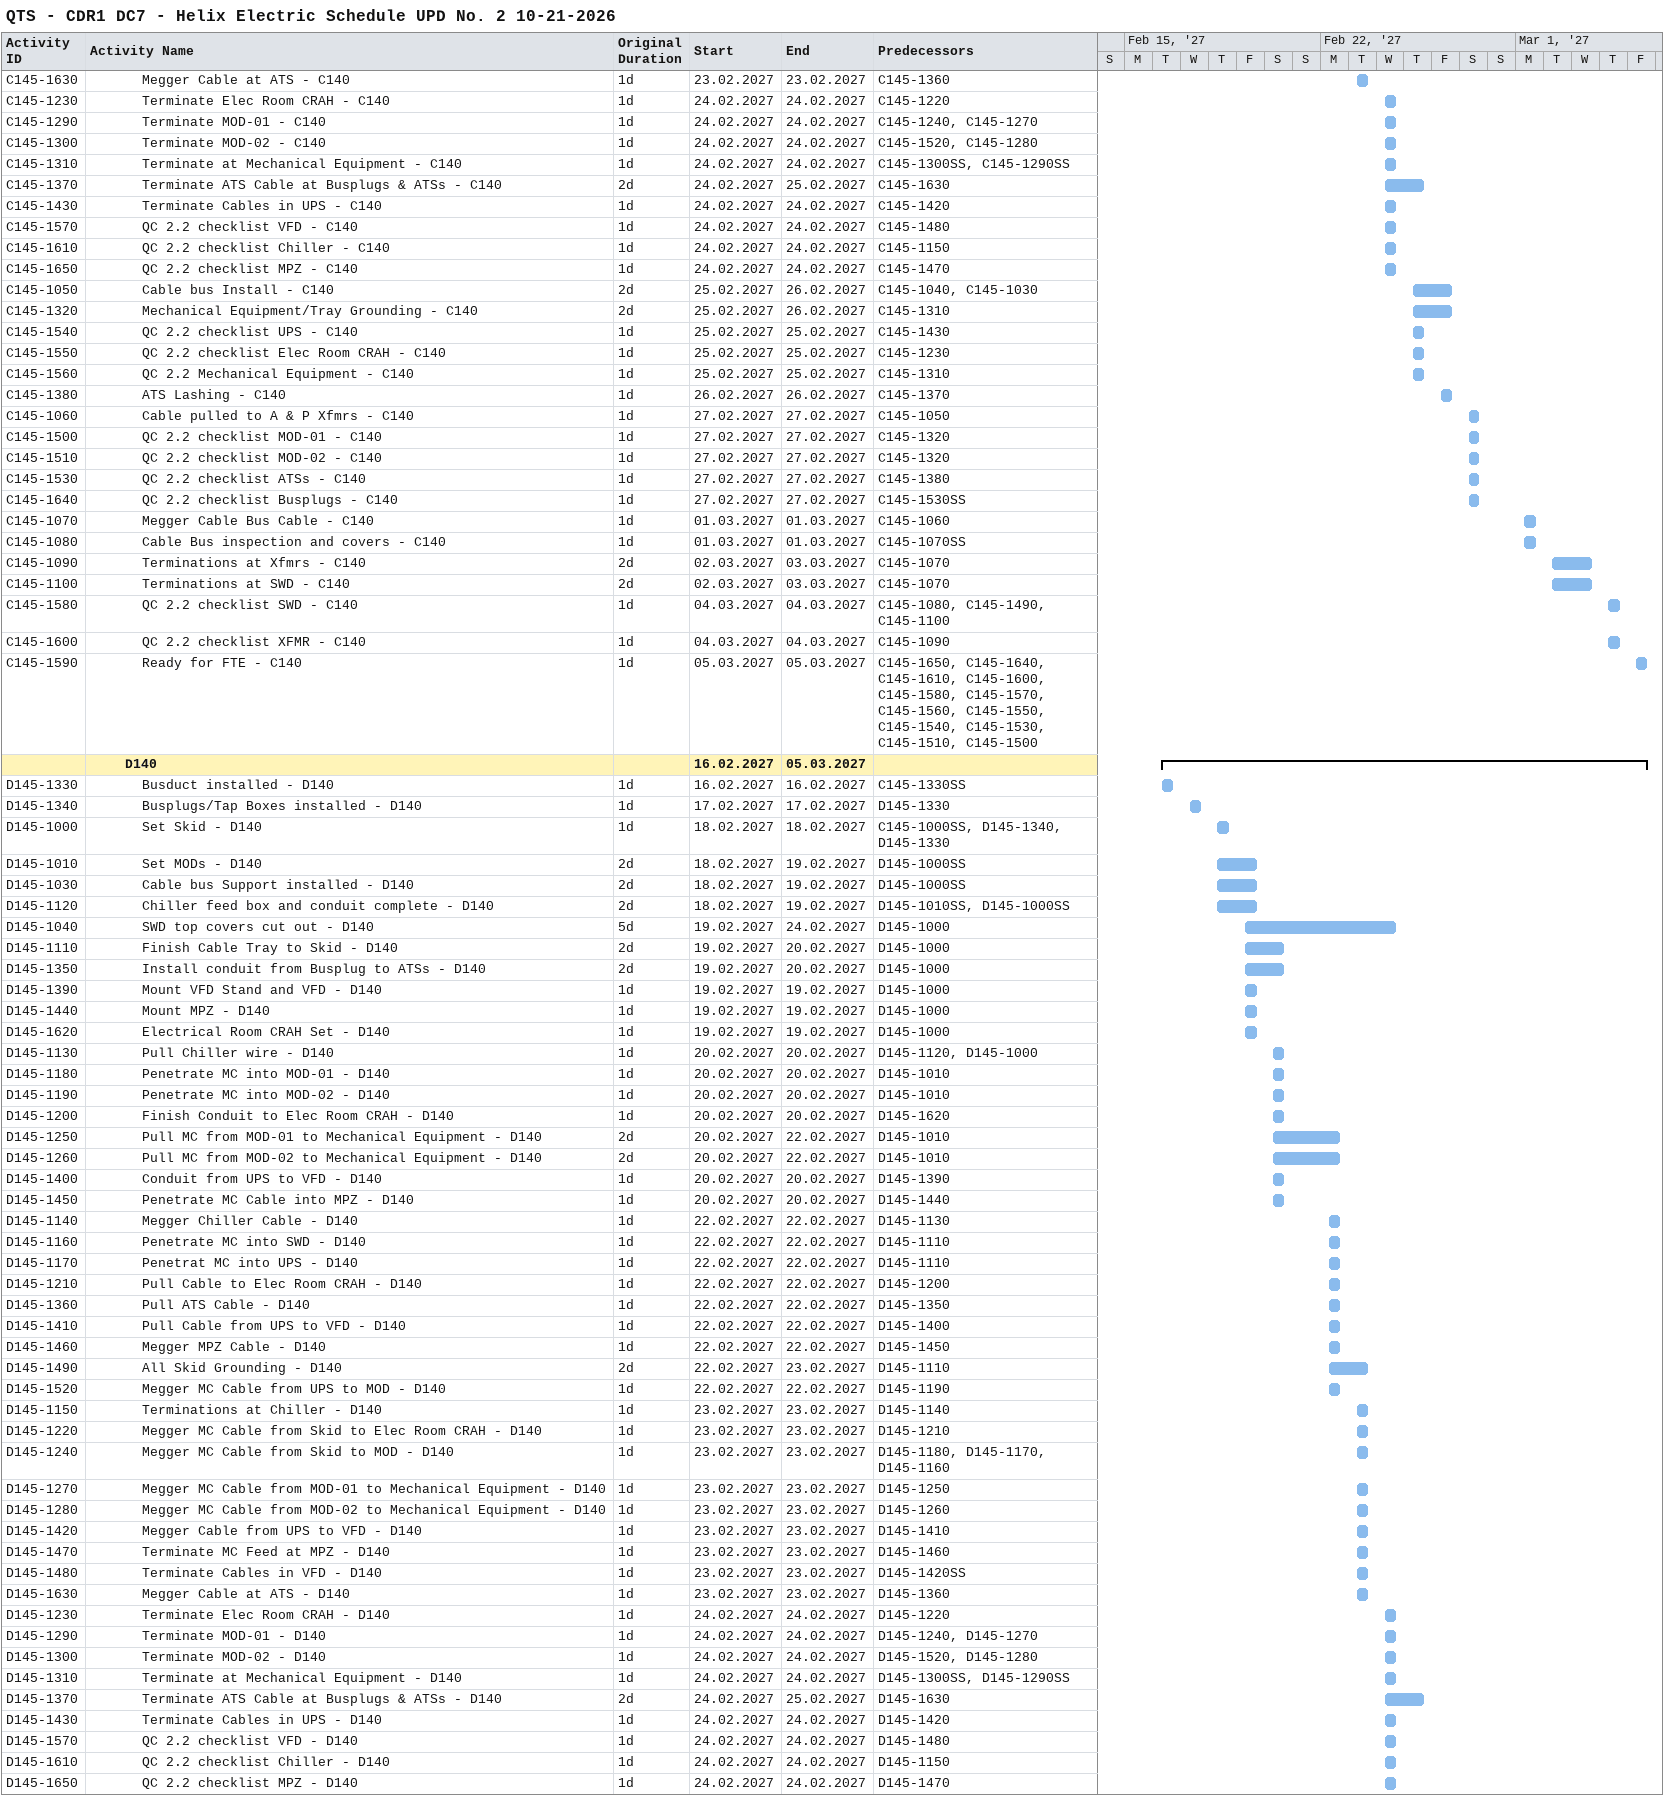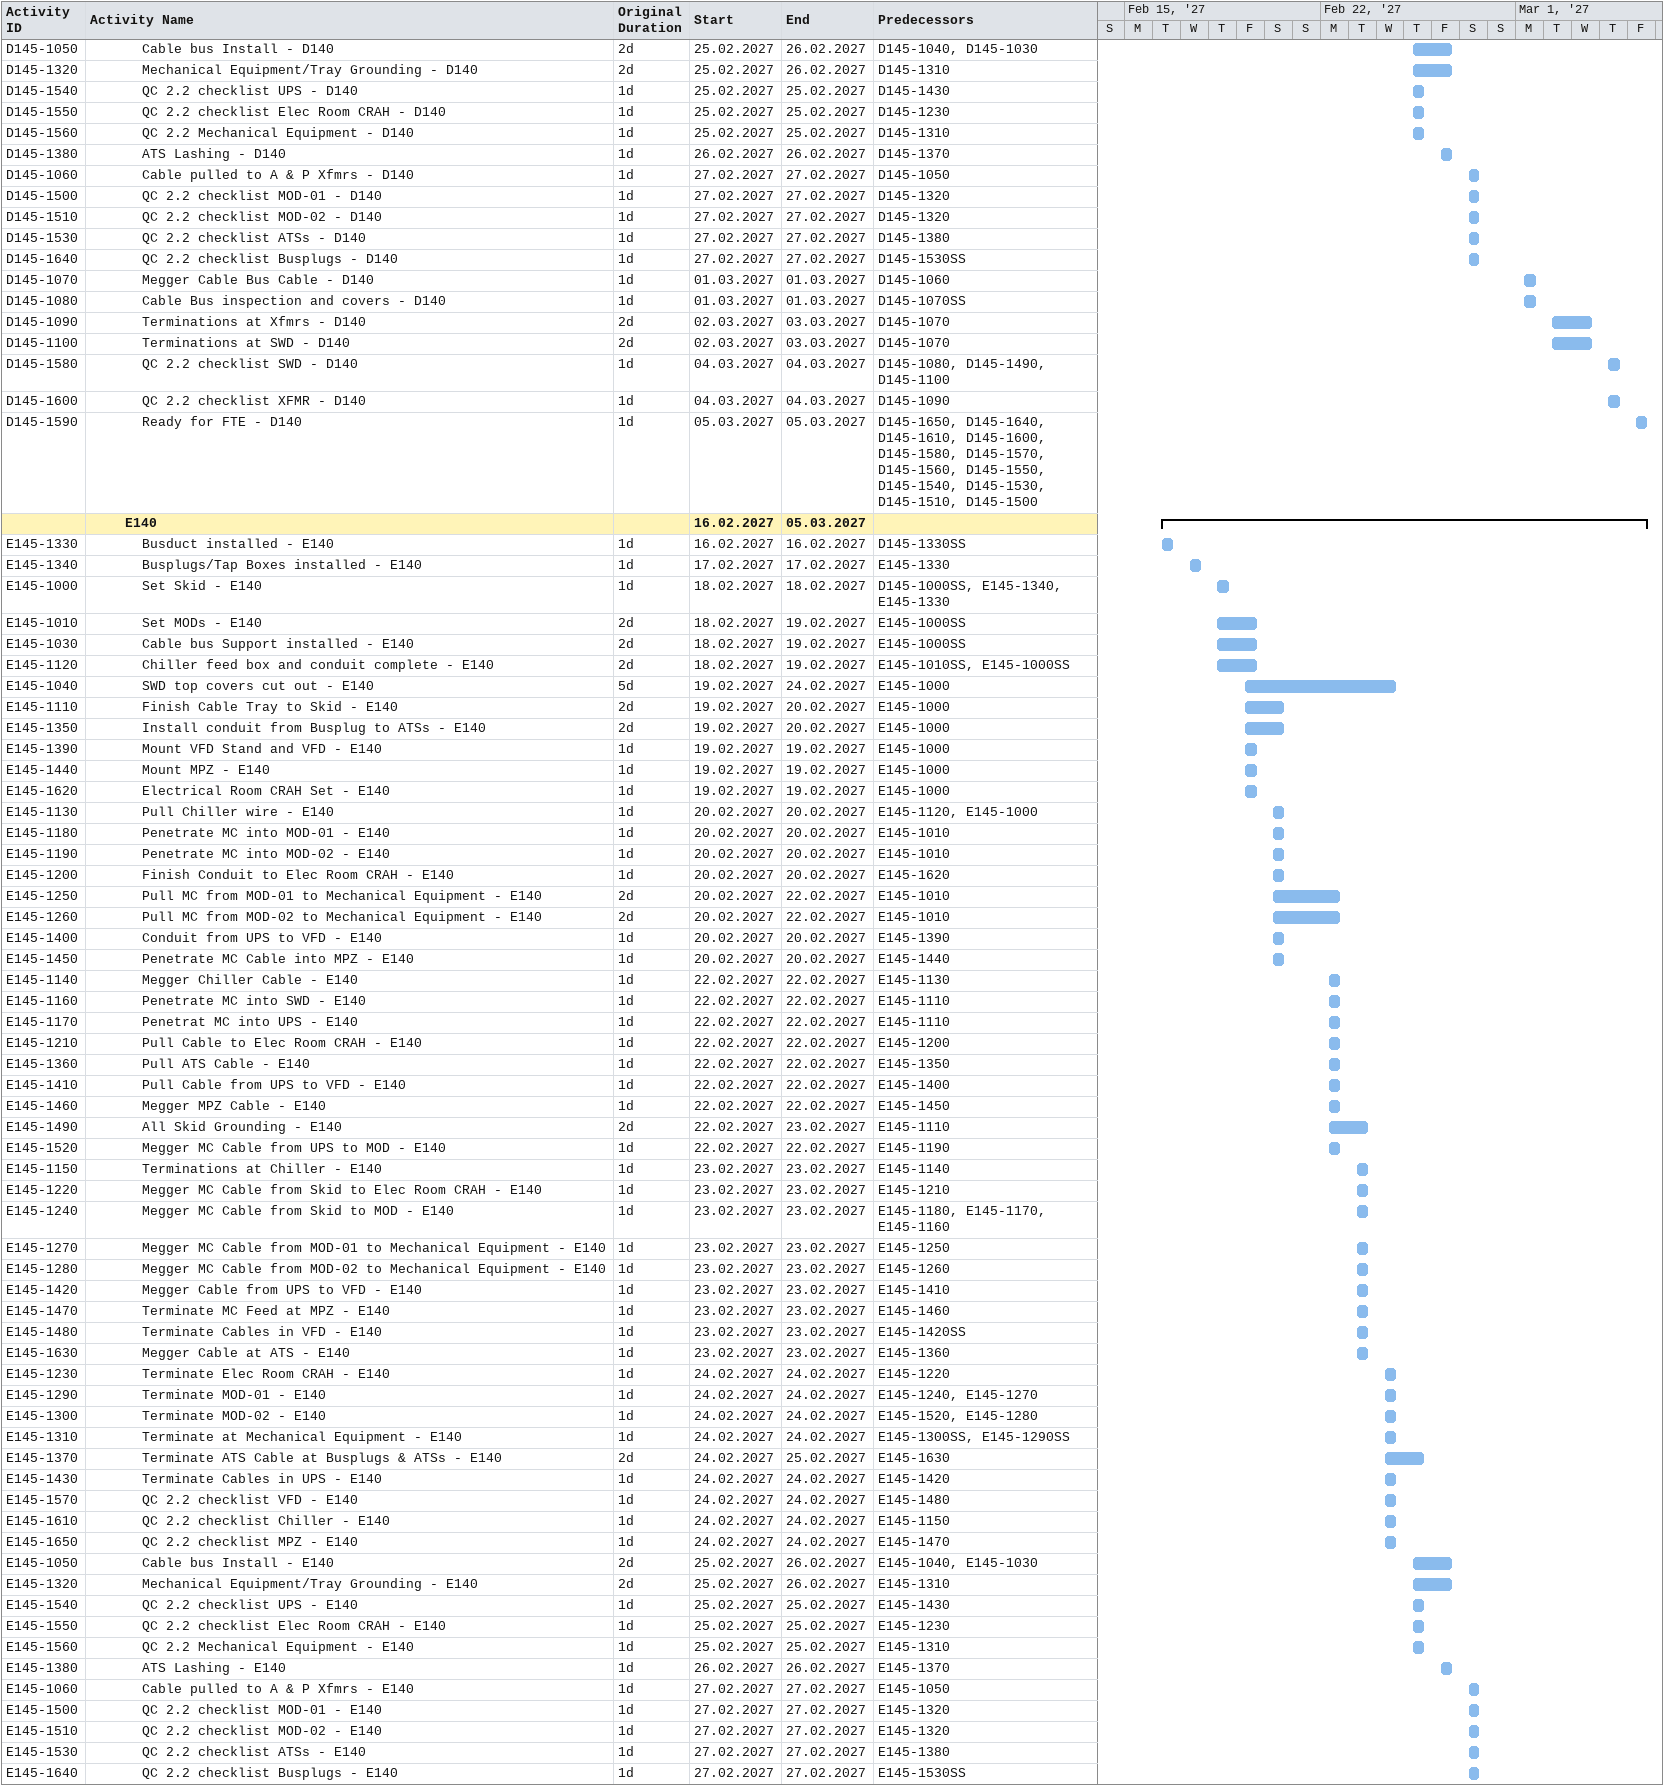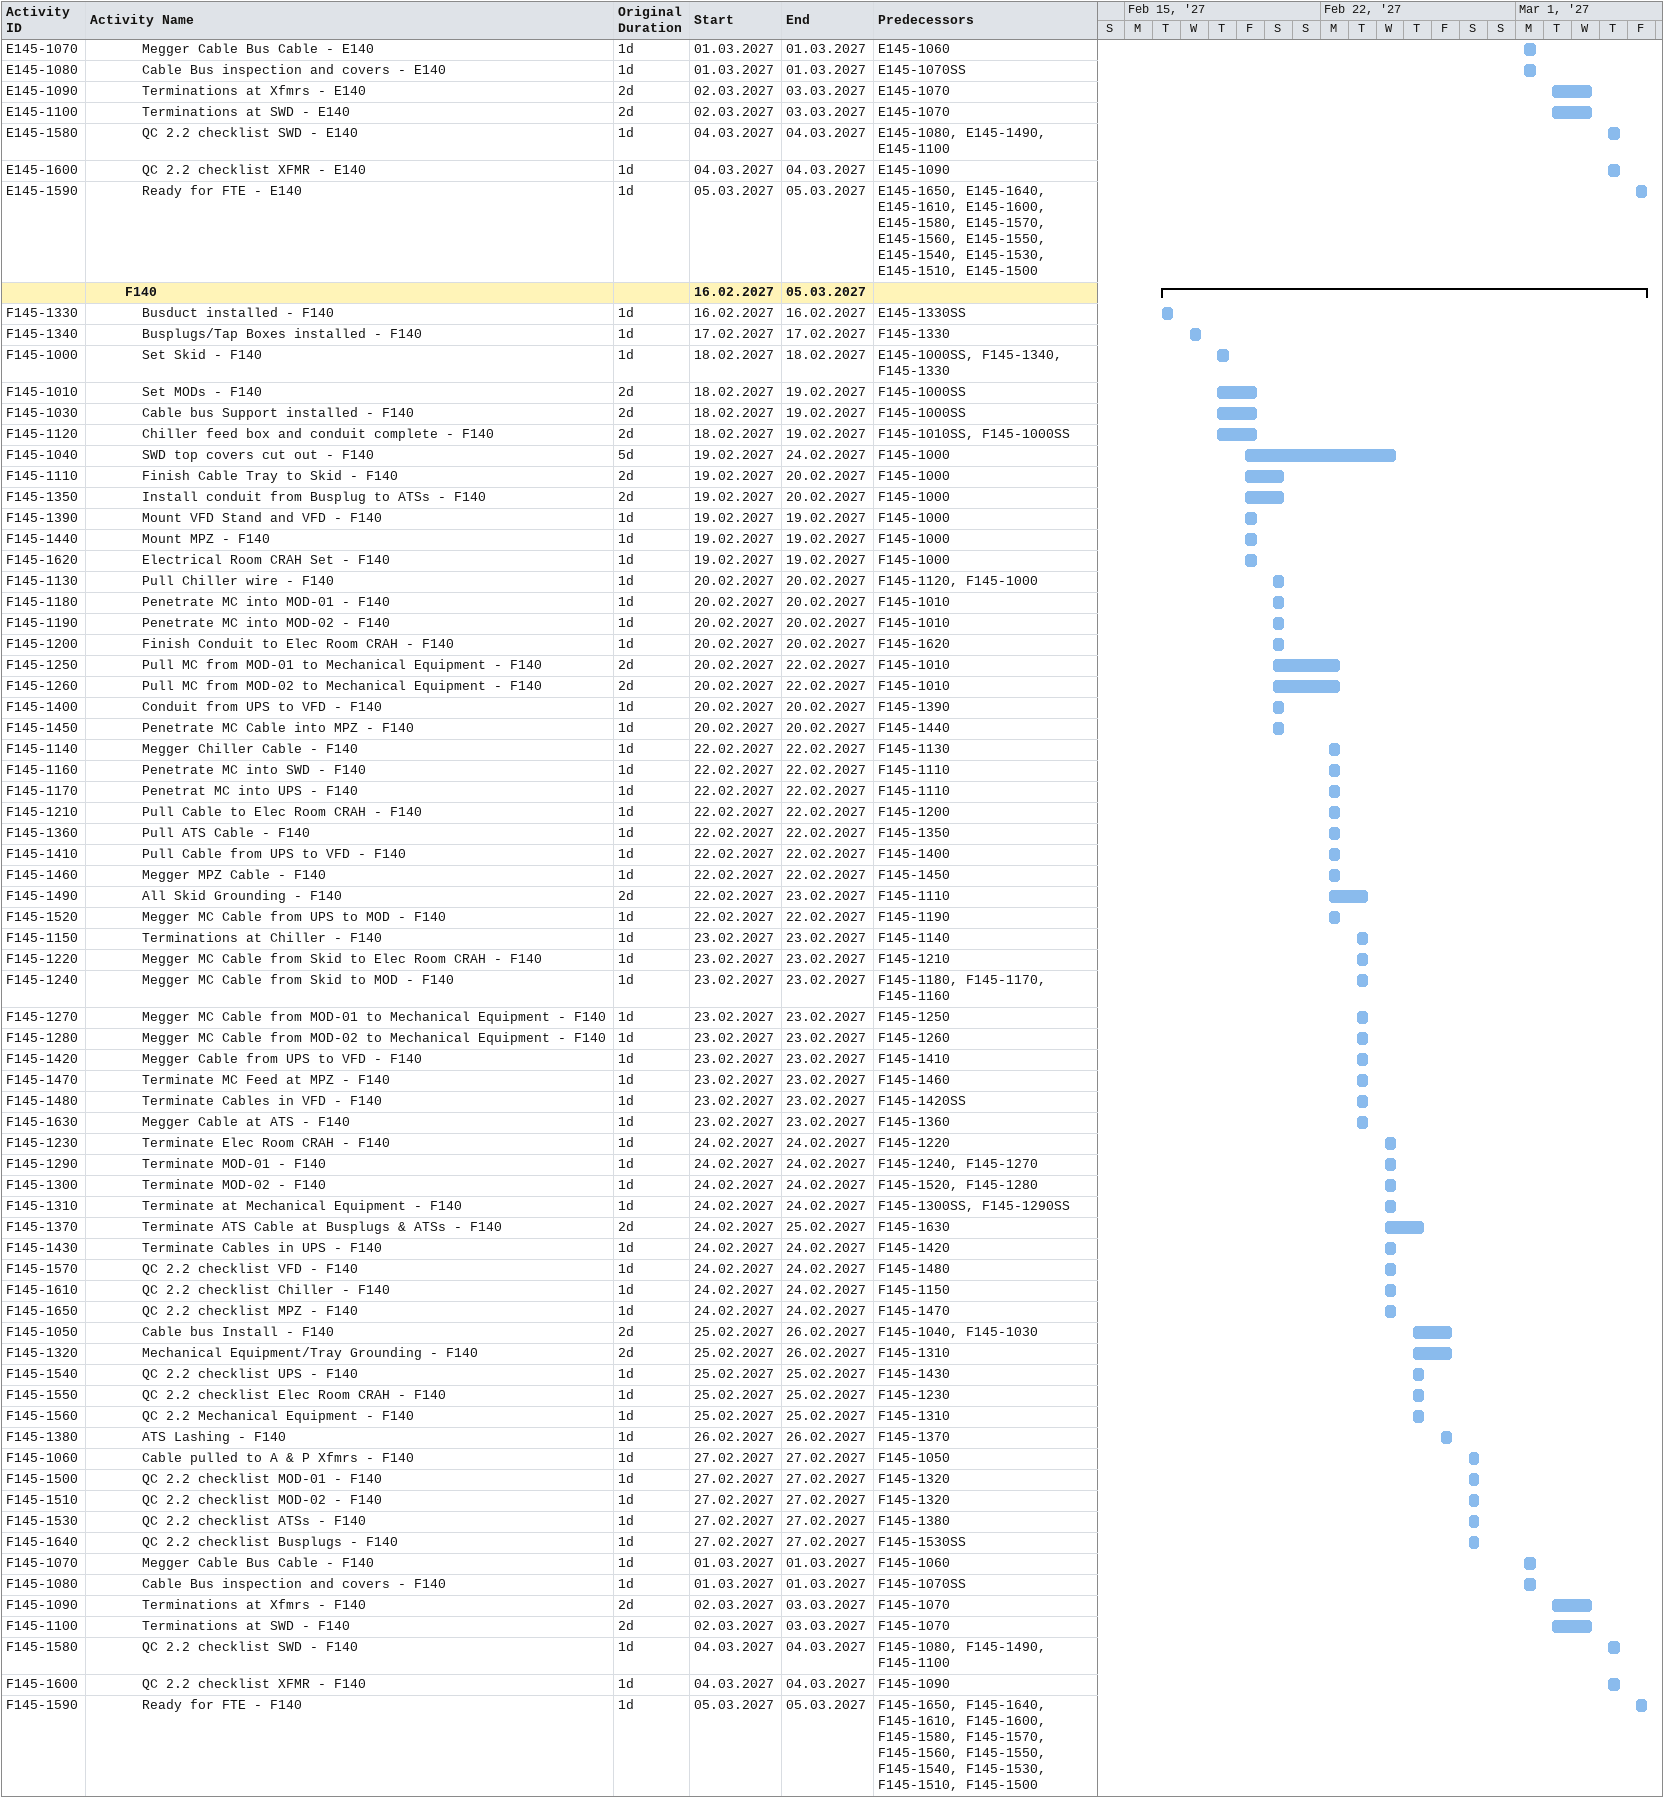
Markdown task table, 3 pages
QTS - CDR1 DC7 - Helix Electric Schedule UPD No. 2 10-21-2026

| ID | Level | Task | Original duration | Start | Finish | Predecessors |
|---|---|---|---|---|---|---|
| C145-1630 | 4 | Megger Cable at ATS - C140 | 1d | 2027-02-23 | 2027-02-23 | C145-1360 |
| C145-1230 | 4 | Terminate Elec Room CRAH - C140 | 1d | 2027-02-24 | 2027-02-24 | C145-1220 |
| C145-1290 | 4 | Terminate MOD-01 - C140 | 1d | 2027-02-24 | 2027-02-24 | C145-1240, C145-1270 |
| C145-1300 | 4 | Terminate MOD-02 - C140 | 1d | 2027-02-24 | 2027-02-24 | C145-1520, C145-1280 |
| C145-1310 | 4 | Terminate at Mechanical Equipment - C140 | 1d | 2027-02-24 | 2027-02-24 | C145-1300SS, C145-1290SS |
| C145-1370 | 4 | Terminate ATS Cable at Busplugs & ATSs - C140 | 2d | 2027-02-24 | 2027-02-25 | C145-1630 |
| C145-1430 | 4 | Terminate Cables in UPS - C140 | 1d | 2027-02-24 | 2027-02-24 | C145-1420 |
| C145-1570 | 4 | QC 2.2 checklist VFD - C140 | 1d | 2027-02-24 | 2027-02-24 | C145-1480 |
| C145-1610 | 4 | QC 2.2 checklist Chiller - C140 | 1d | 2027-02-24 | 2027-02-24 | C145-1150 |
| C145-1650 | 4 | QC 2.2 checklist MPZ - C140 | 1d | 2027-02-24 | 2027-02-24 | C145-1470 |
| C145-1050 | 4 | Cable bus Install - C140 | 2d | 2027-02-25 | 2027-02-26 | C145-1040, C145-1030 |
| C145-1320 | 4 | Mechanical Equipment/Tray Grounding - C140 | 2d | 2027-02-25 | 2027-02-26 | C145-1310 |
| C145-1540 | 4 | QC 2.2 checklist UPS - C140 | 1d | 2027-02-25 | 2027-02-25 | C145-1430 |
| C145-1550 | 4 | QC 2.2 checklist Elec Room CRAH - C140 | 1d | 2027-02-25 | 2027-02-25 | C145-1230 |
| C145-1560 | 4 | QC 2.2 Mechanical Equipment - C140 | 1d | 2027-02-25 | 2027-02-25 | C145-1310 |
| C145-1380 | 4 | ATS Lashing - C140 | 1d | 2027-02-26 | 2027-02-26 | C145-1370 |
| C145-1060 | 4 | Cable pulled to A & P Xfmrs - C140 | 1d | 2027-02-27 | 2027-02-27 | C145-1050 |
| C145-1500 | 4 | QC 2.2 checklist MOD-01 - C140 | 1d | 2027-02-27 | 2027-02-27 | C145-1320 |
| C145-1510 | 4 | QC 2.2 checklist MOD-02 - C140 | 1d | 2027-02-27 | 2027-02-27 | C145-1320 |
| C145-1530 | 4 | QC 2.2 checklist ATSs - C140 | 1d | 2027-02-27 | 2027-02-27 | C145-1380 |
| C145-1640 | 4 | QC 2.2 checklist Busplugs - C140 | 1d | 2027-02-27 | 2027-02-27 | C145-1530SS |
| C145-1070 | 4 | Megger Cable Bus Cable - C140 | 1d | 2027-03-01 | 2027-03-01 | C145-1060 |
| C145-1080 | 4 | Cable Bus inspection and covers - C140 | 1d | 2027-03-01 | 2027-03-01 | C145-1070SS |
| C145-1090 | 4 | Terminations at Xfmrs - C140 | 2d | 2027-03-02 | 2027-03-03 | C145-1070 |
| C145-1100 | 4 | Terminations at SWD - C140 | 2d | 2027-03-02 | 2027-03-03 | C145-1070 |
| C145-1580 | 4 | QC 2.2 checklist SWD - C140 | 1d | 2027-03-04 | 2027-03-04 | C145-1080, C145-1490, C145-1100 |
| C145-1600 | 4 | QC 2.2 checklist XFMR - C140 | 1d | 2027-03-04 | 2027-03-04 | C145-1090 |
| C145-1590 | 4 | Ready for FTE - C140 | 1d | 2027-03-05 | 2027-03-05 | C145-1650, C145-1640, C145-1610, C145-1600, C145-1580, C145-1570, C145-1560, C145-1550, C145-1540, C145-1530, C145-1510, C145-1500 |
|  | 3 | **D140** |  | 2027-02-16 | 2027-03-05 |  |
| D145-1330 | 4 | Busduct installed - D140 | 1d | 2027-02-16 | 2027-02-16 | C145-1330SS |
| D145-1340 | 4 | Busplugs/Tap Boxes installed - D140 | 1d | 2027-02-17 | 2027-02-17 | D145-1330 |
| D145-1000 | 4 | Set Skid - D140 | 1d | 2027-02-18 | 2027-02-18 | C145-1000SS, D145-1340, D145-1330 |
| D145-1010 | 4 | Set MODs - D140 | 2d | 2027-02-18 | 2027-02-19 | D145-1000SS |
| D145-1030 | 4 | Cable bus Support installed - D140 | 2d | 2027-02-18 | 2027-02-19 | D145-1000SS |
| D145-1120 | 4 | Chiller feed box and conduit complete - D140 | 2d | 2027-02-18 | 2027-02-19 | D145-1010SS, D145-1000SS |
| D145-1040 | 4 | SWD top covers cut out - D140 | 5d | 2027-02-19 | 2027-02-24 | D145-1000 |
| D145-1110 | 4 | Finish Cable Tray to Skid - D140 | 2d | 2027-02-19 | 2027-02-20 | D145-1000 |
| D145-1350 | 4 | Install conduit from Busplug to ATSs - D140 | 2d | 2027-02-19 | 2027-02-20 | D145-1000 |
| D145-1390 | 4 | Mount VFD Stand and VFD - D140 | 1d | 2027-02-19 | 2027-02-19 | D145-1000 |
| D145-1440 | 4 | Mount MPZ - D140 | 1d | 2027-02-19 | 2027-02-19 | D145-1000 |
| D145-1620 | 4 | Electrical Room CRAH Set - D140 | 1d | 2027-02-19 | 2027-02-19 | D145-1000 |
| D145-1130 | 4 | Pull Chiller wire - D140 | 1d | 2027-02-20 | 2027-02-20 | D145-1120, D145-1000 |
| D145-1180 | 4 | Penetrate MC into MOD-01 - D140 | 1d | 2027-02-20 | 2027-02-20 | D145-1010 |
| D145-1190 | 4 | Penetrate MC into MOD-02 - D140 | 1d | 2027-02-20 | 2027-02-20 | D145-1010 |
| D145-1200 | 4 | Finish Conduit to Elec Room CRAH - D140 | 1d | 2027-02-20 | 2027-02-20 | D145-1620 |
| D145-1250 | 4 | Pull MC from MOD-01 to Mechanical Equipment - D140 | 2d | 2027-02-20 | 2027-02-22 | D145-1010 |
| D145-1260 | 4 | Pull MC from MOD-02 to Mechanical Equipment - D140 | 2d | 2027-02-20 | 2027-02-22 | D145-1010 |
| D145-1400 | 4 | Conduit from UPS to VFD - D140 | 1d | 2027-02-20 | 2027-02-20 | D145-1390 |
| D145-1450 | 4 | Penetrate MC Cable into MPZ - D140 | 1d | 2027-02-20 | 2027-02-20 | D145-1440 |
| D145-1140 | 4 | Megger Chiller Cable - D140 | 1d | 2027-02-22 | 2027-02-22 | D145-1130 |
| D145-1160 | 4 | Penetrate MC into SWD - D140 | 1d | 2027-02-22 | 2027-02-22 | D145-1110 |
| D145-1170 | 4 | Penetrat MC into UPS - D140 | 1d | 2027-02-22 | 2027-02-22 | D145-1110 |
| D145-1210 | 4 | Pull Cable to Elec Room CRAH - D140 | 1d | 2027-02-22 | 2027-02-22 | D145-1200 |
| D145-1360 | 4 | Pull ATS Cable - D140 | 1d | 2027-02-22 | 2027-02-22 | D145-1350 |
| D145-1410 | 4 | Pull Cable from UPS to VFD - D140 | 1d | 2027-02-22 | 2027-02-22 | D145-1400 |
| D145-1460 | 4 | Megger MPZ Cable - D140 | 1d | 2027-02-22 | 2027-02-22 | D145-1450 |
| D145-1490 | 4 | All Skid Grounding - D140 | 2d | 2027-02-22 | 2027-02-23 | D145-1110 |
| D145-1520 | 4 | Megger MC Cable from UPS to MOD - D140 | 1d | 2027-02-22 | 2027-02-22 | D145-1190 |
| D145-1150 | 4 | Terminations at Chiller - D140 | 1d | 2027-02-23 | 2027-02-23 | D145-1140 |
| D145-1220 | 4 | Megger MC Cable from Skid to Elec Room CRAH - D140 | 1d | 2027-02-23 | 2027-02-23 | D145-1210 |
| D145-1240 | 4 | Megger MC Cable from Skid to MOD - D140 | 1d | 2027-02-23 | 2027-02-23 | D145-1180, D145-1170, D145-1160 |
| D145-1270 | 4 | Megger MC Cable from MOD-01 to Mechanical Equipment - D140 | 1d | 2027-02-23 | 2027-02-23 | D145-1250 |
| D145-1280 | 4 | Megger MC Cable from MOD-02 to Mechanical Equipment - D140 | 1d | 2027-02-23 | 2027-02-23 | D145-1260 |
| D145-1420 | 4 | Megger Cable from UPS to VFD - D140 | 1d | 2027-02-23 | 2027-02-23 | D145-1410 |
| D145-1470 | 4 | Terminate MC Feed at MPZ - D140 | 1d | 2027-02-23 | 2027-02-23 | D145-1460 |
| D145-1480 | 4 | Terminate Cables in VFD - D140 | 1d | 2027-02-23 | 2027-02-23 | D145-1420SS |
| D145-1630 | 4 | Megger Cable at ATS - D140 | 1d | 2027-02-23 | 2027-02-23 | D145-1360 |
| D145-1230 | 4 | Terminate Elec Room CRAH - D140 | 1d | 2027-02-24 | 2027-02-24 | D145-1220 |
| D145-1290 | 4 | Terminate MOD-01 - D140 | 1d | 2027-02-24 | 2027-02-24 | D145-1240, D145-1270 |
| D145-1300 | 4 | Terminate MOD-02 - D140 | 1d | 2027-02-24 | 2027-02-24 | D145-1520, D145-1280 |
| D145-1310 | 4 | Terminate at Mechanical Equipment - D140 | 1d | 2027-02-24 | 2027-02-24 | D145-1300SS, D145-1290SS |
| D145-1370 | 4 | Terminate ATS Cable at Busplugs & ATSs - D140 | 2d | 2027-02-24 | 2027-02-25 | D145-1630 |
| D145-1430 | 4 | Terminate Cables in UPS - D140 | 1d | 2027-02-24 | 2027-02-24 | D145-1420 |
| D145-1570 | 4 | QC 2.2 checklist VFD - D140 | 1d | 2027-02-24 | 2027-02-24 | D145-1480 |
| D145-1610 | 4 | QC 2.2 checklist Chiller - D140 | 1d | 2027-02-24 | 2027-02-24 | D145-1150 |
| D145-1650 | 4 | QC 2.2 checklist MPZ - D140 | 1d | 2027-02-24 | 2027-02-24 | D145-1470 |
| D145-1050 | 4 | Cable bus Install - D140 | 2d | 2027-02-25 | 2027-02-26 | D145-1040, D145-1030 |
| D145-1320 | 4 | Mechanical Equipment/Tray Grounding - D140 | 2d | 2027-02-25 | 2027-02-26 | D145-1310 |
| D145-1540 | 4 | QC 2.2 checklist UPS - D140 | 1d | 2027-02-25 | 2027-02-25 | D145-1430 |
| D145-1550 | 4 | QC 2.2 checklist Elec Room CRAH - D140 | 1d | 2027-02-25 | 2027-02-25 | D145-1230 |
| D145-1560 | 4 | QC 2.2 Mechanical Equipment - D140 | 1d | 2027-02-25 | 2027-02-25 | D145-1310 |
| D145-1380 | 4 | ATS Lashing - D140 | 1d | 2027-02-26 | 2027-02-26 | D145-1370 |
| D145-1060 | 4 | Cable pulled to A & P Xfmrs - D140 | 1d | 2027-02-27 | 2027-02-27 | D145-1050 |
| D145-1500 | 4 | QC 2.2 checklist MOD-01 - D140 | 1d | 2027-02-27 | 2027-02-27 | D145-1320 |
| D145-1510 | 4 | QC 2.2 checklist MOD-02 - D140 | 1d | 2027-02-27 | 2027-02-27 | D145-1320 |
| D145-1530 | 4 | QC 2.2 checklist ATSs - D140 | 1d | 2027-02-27 | 2027-02-27 | D145-1380 |
| D145-1640 | 4 | QC 2.2 checklist Busplugs - D140 | 1d | 2027-02-27 | 2027-02-27 | D145-1530SS |
| D145-1070 | 4 | Megger Cable Bus Cable - D140 | 1d | 2027-03-01 | 2027-03-01 | D145-1060 |
| D145-1080 | 4 | Cable Bus inspection and covers - D140 | 1d | 2027-03-01 | 2027-03-01 | D145-1070SS |
| D145-1090 | 4 | Terminations at Xfmrs - D140 | 2d | 2027-03-02 | 2027-03-03 | D145-1070 |
| D145-1100 | 4 | Terminations at SWD - D140 | 2d | 2027-03-02 | 2027-03-03 | D145-1070 |
| D145-1580 | 4 | QC 2.2 checklist SWD - D140 | 1d | 2027-03-04 | 2027-03-04 | D145-1080, D145-1490, D145-1100 |
| D145-1600 | 4 | QC 2.2 checklist XFMR - D140 | 1d | 2027-03-04 | 2027-03-04 | D145-1090 |
| D145-1590 | 4 | Ready for FTE - D140 | 1d | 2027-03-05 | 2027-03-05 | D145-1650, D145-1640, D145-1610, D145-1600, D145-1580, D145-1570, D145-1560, D145-1550, D145-1540, D145-1530, D145-1510, D145-1500 |
|  | 3 | **E140** |  | 2027-02-16 | 2027-03-05 |  |
| E145-1330 | 4 | Busduct installed - E140 | 1d | 2027-02-16 | 2027-02-16 | D145-1330SS |
| E145-1340 | 4 | Busplugs/Tap Boxes installed - E140 | 1d | 2027-02-17 | 2027-02-17 | E145-1330 |
| E145-1000 | 4 | Set Skid - E140 | 1d | 2027-02-18 | 2027-02-18 | D145-1000SS, E145-1340, E145-1330 |
| E145-1010 | 4 | Set MODs - E140 | 2d | 2027-02-18 | 2027-02-19 | E145-1000SS |
| E145-1030 | 4 | Cable bus Support installed - E140 | 2d | 2027-02-18 | 2027-02-19 | E145-1000SS |
| E145-1120 | 4 | Chiller feed box and conduit complete - E140 | 2d | 2027-02-18 | 2027-02-19 | E145-1010SS, E145-1000SS |
| E145-1040 | 4 | SWD top covers cut out - E140 | 5d | 2027-02-19 | 2027-02-24 | E145-1000 |
| E145-1110 | 4 | Finish Cable Tray to Skid - E140 | 2d | 2027-02-19 | 2027-02-20 | E145-1000 |
| E145-1350 | 4 | Install conduit from Busplug to ATSs - E140 | 2d | 2027-02-19 | 2027-02-20 | E145-1000 |
| E145-1390 | 4 | Mount VFD Stand and VFD - E140 | 1d | 2027-02-19 | 2027-02-19 | E145-1000 |
| E145-1440 | 4 | Mount MPZ - E140 | 1d | 2027-02-19 | 2027-02-19 | E145-1000 |
| E145-1620 | 4 | Electrical Room CRAH Set - E140 | 1d | 2027-02-19 | 2027-02-19 | E145-1000 |
| E145-1130 | 4 | Pull Chiller wire - E140 | 1d | 2027-02-20 | 2027-02-20 | E145-1120, E145-1000 |
| E145-1180 | 4 | Penetrate MC into MOD-01 - E140 | 1d | 2027-02-20 | 2027-02-20 | E145-1010 |
| E145-1190 | 4 | Penetrate MC into MOD-02 - E140 | 1d | 2027-02-20 | 2027-02-20 | E145-1010 |
| E145-1200 | 4 | Finish Conduit to Elec Room CRAH - E140 | 1d | 2027-02-20 | 2027-02-20 | E145-1620 |
| E145-1250 | 4 | Pull MC from MOD-01 to Mechanical Equipment - E140 | 2d | 2027-02-20 | 2027-02-22 | E145-1010 |
| E145-1260 | 4 | Pull MC from MOD-02 to Mechanical Equipment - E140 | 2d | 2027-02-20 | 2027-02-22 | E145-1010 |
| E145-1400 | 4 | Conduit from UPS to VFD - E140 | 1d | 2027-02-20 | 2027-02-20 | E145-1390 |
| E145-1450 | 4 | Penetrate MC Cable into MPZ - E140 | 1d | 2027-02-20 | 2027-02-20 | E145-1440 |
| E145-1140 | 4 | Megger Chiller Cable - E140 | 1d | 2027-02-22 | 2027-02-22 | E145-1130 |
| E145-1160 | 4 | Penetrate MC into SWD - E140 | 1d | 2027-02-22 | 2027-02-22 | E145-1110 |
| E145-1170 | 4 | Penetrat MC into UPS - E140 | 1d | 2027-02-22 | 2027-02-22 | E145-1110 |
| E145-1210 | 4 | Pull Cable to Elec Room CRAH - E140 | 1d | 2027-02-22 | 2027-02-22 | E145-1200 |
| E145-1360 | 4 | Pull ATS Cable - E140 | 1d | 2027-02-22 | 2027-02-22 | E145-1350 |
| E145-1410 | 4 | Pull Cable from UPS to VFD - E140 | 1d | 2027-02-22 | 2027-02-22 | E145-1400 |
| E145-1460 | 4 | Megger MPZ Cable - E140 | 1d | 2027-02-22 | 2027-02-22 | E145-1450 |
| E145-1490 | 4 | All Skid Grounding - E140 | 2d | 2027-02-22 | 2027-02-23 | E145-1110 |
| E145-1520 | 4 | Megger MC Cable from UPS to MOD - E140 | 1d | 2027-02-22 | 2027-02-22 | E145-1190 |
| E145-1150 | 4 | Terminations at Chiller - E140 | 1d | 2027-02-23 | 2027-02-23 | E145-1140 |
| E145-1220 | 4 | Megger MC Cable from Skid to Elec Room CRAH - E140 | 1d | 2027-02-23 | 2027-02-23 | E145-1210 |
| E145-1240 | 4 | Megger MC Cable from Skid to MOD - E140 | 1d | 2027-02-23 | 2027-02-23 | E145-1180, E145-1170, E145-1160 |
| E145-1270 | 4 | Megger MC Cable from MOD-01 to Mechanical Equipment - E140 | 1d | 2027-02-23 | 2027-02-23 | E145-1250 |
| E145-1280 | 4 | Megger MC Cable from MOD-02 to Mechanical Equipment - E140 | 1d | 2027-02-23 | 2027-02-23 | E145-1260 |
| E145-1420 | 4 | Megger Cable from UPS to VFD - E140 | 1d | 2027-02-23 | 2027-02-23 | E145-1410 |
| E145-1470 | 4 | Terminate MC Feed at MPZ - E140 | 1d | 2027-02-23 | 2027-02-23 | E145-1460 |
| E145-1480 | 4 | Terminate Cables in VFD - E140 | 1d | 2027-02-23 | 2027-02-23 | E145-1420SS |
| E145-1630 | 4 | Megger Cable at ATS - E140 | 1d | 2027-02-23 | 2027-02-23 | E145-1360 |
| E145-1230 | 4 | Terminate Elec Room CRAH - E140 | 1d | 2027-02-24 | 2027-02-24 | E145-1220 |
| E145-1290 | 4 | Terminate MOD-01 - E140 | 1d | 2027-02-24 | 2027-02-24 | E145-1240, E145-1270 |
| E145-1300 | 4 | Terminate MOD-02 - E140 | 1d | 2027-02-24 | 2027-02-24 | E145-1520, E145-1280 |
| E145-1310 | 4 | Terminate at Mechanical Equipment - E140 | 1d | 2027-02-24 | 2027-02-24 | E145-1300SS, E145-1290SS |
| E145-1370 | 4 | Terminate ATS Cable at Busplugs & ATSs - E140 | 2d | 2027-02-24 | 2027-02-25 | E145-1630 |
| E145-1430 | 4 | Terminate Cables in UPS - E140 | 1d | 2027-02-24 | 2027-02-24 | E145-1420 |
| E145-1570 | 4 | QC 2.2 checklist VFD - E140 | 1d | 2027-02-24 | 2027-02-24 | E145-1480 |
| E145-1610 | 4 | QC 2.2 checklist Chiller - E140 | 1d | 2027-02-24 | 2027-02-24 | E145-1150 |
| E145-1650 | 4 | QC 2.2 checklist MPZ - E140 | 1d | 2027-02-24 | 2027-02-24 | E145-1470 |
| E145-1050 | 4 | Cable bus Install - E140 | 2d | 2027-02-25 | 2027-02-26 | E145-1040, E145-1030 |
| E145-1320 | 4 | Mechanical Equipment/Tray Grounding - E140 | 2d | 2027-02-25 | 2027-02-26 | E145-1310 |
| E145-1540 | 4 | QC 2.2 checklist UPS - E140 | 1d | 2027-02-25 | 2027-02-25 | E145-1430 |
| E145-1550 | 4 | QC 2.2 checklist Elec Room CRAH - E140 | 1d | 2027-02-25 | 2027-02-25 | E145-1230 |
| E145-1560 | 4 | QC 2.2 Mechanical Equipment - E140 | 1d | 2027-02-25 | 2027-02-25 | E145-1310 |
| E145-1380 | 4 | ATS Lashing - E140 | 1d | 2027-02-26 | 2027-02-26 | E145-1370 |
| E145-1060 | 4 | Cable pulled to A & P Xfmrs - E140 | 1d | 2027-02-27 | 2027-02-27 | E145-1050 |
| E145-1500 | 4 | QC 2.2 checklist MOD-01 - E140 | 1d | 2027-02-27 | 2027-02-27 | E145-1320 |
| E145-1510 | 4 | QC 2.2 checklist MOD-02 - E140 | 1d | 2027-02-27 | 2027-02-27 | E145-1320 |
| E145-1530 | 4 | QC 2.2 checklist ATSs - E140 | 1d | 2027-02-27 | 2027-02-27 | E145-1380 |
| E145-1640 | 4 | QC 2.2 checklist Busplugs - E140 | 1d | 2027-02-27 | 2027-02-27 | E145-1530SS |
| E145-1070 | 4 | Megger Cable Bus Cable - E140 | 1d | 2027-03-01 | 2027-03-01 | E145-1060 |
| E145-1080 | 4 | Cable Bus inspection and covers - E140 | 1d | 2027-03-01 | 2027-03-01 | E145-1070SS |
| E145-1090 | 4 | Terminations at Xfmrs - E140 | 2d | 2027-03-02 | 2027-03-03 | E145-1070 |
| E145-1100 | 4 | Terminations at SWD - E140 | 2d | 2027-03-02 | 2027-03-03 | E145-1070 |
| E145-1580 | 4 | QC 2.2 checklist SWD - E140 | 1d | 2027-03-04 | 2027-03-04 | E145-1080, E145-1490, E145-1100 |
| E145-1600 | 4 | QC 2.2 checklist XFMR - E140 | 1d | 2027-03-04 | 2027-03-04 | E145-1090 |
| E145-1590 | 4 | Ready for FTE - E140 | 1d | 2027-03-05 | 2027-03-05 | E145-1650, E145-1640, E145-1610, E145-1600, E145-1580, E145-1570, E145-1560, E145-1550, E145-1540, E145-1530, E145-1510, E145-1500 |
|  | 3 | **F140** |  | 2027-02-16 | 2027-03-05 |  |
| F145-1330 | 4 | Busduct installed - F140 | 1d | 2027-02-16 | 2027-02-16 | E145-1330SS |
| F145-1340 | 4 | Busplugs/Tap Boxes installed - F140 | 1d | 2027-02-17 | 2027-02-17 | F145-1330 |
| F145-1000 | 4 | Set Skid - F140 | 1d | 2027-02-18 | 2027-02-18 | E145-1000SS, F145-1340, F145-1330 |
| F145-1010 | 4 | Set MODs - F140 | 2d | 2027-02-18 | 2027-02-19 | F145-1000SS |
| F145-1030 | 4 | Cable bus Support installed - F140 | 2d | 2027-02-18 | 2027-02-19 | F145-1000SS |
| F145-1120 | 4 | Chiller feed box and conduit complete - F140 | 2d | 2027-02-18 | 2027-02-19 | F145-1010SS, F145-1000SS |
| F145-1040 | 4 | SWD top covers cut out - F140 | 5d | 2027-02-19 | 2027-02-24 | F145-1000 |
| F145-1110 | 4 | Finish Cable Tray to Skid - F140 | 2d | 2027-02-19 | 2027-02-20 | F145-1000 |
| F145-1350 | 4 | Install conduit from Busplug to ATSs - F140 | 2d | 2027-02-19 | 2027-02-20 | F145-1000 |
| F145-1390 | 4 | Mount VFD Stand and VFD - F140 | 1d | 2027-02-19 | 2027-02-19 | F145-1000 |
| F145-1440 | 4 | Mount MPZ - F140 | 1d | 2027-02-19 | 2027-02-19 | F145-1000 |
| F145-1620 | 4 | Electrical Room CRAH Set - F140 | 1d | 2027-02-19 | 2027-02-19 | F145-1000 |
| F145-1130 | 4 | Pull Chiller wire - F140 | 1d | 2027-02-20 | 2027-02-20 | F145-1120, F145-1000 |
| F145-1180 | 4 | Penetrate MC into MOD-01 - F140 | 1d | 2027-02-20 | 2027-02-20 | F145-1010 |
| F145-1190 | 4 | Penetrate MC into MOD-02 - F140 | 1d | 2027-02-20 | 2027-02-20 | F145-1010 |
| F145-1200 | 4 | Finish Conduit to Elec Room CRAH - F140 | 1d | 2027-02-20 | 2027-02-20 | F145-1620 |
| F145-1250 | 4 | Pull MC from MOD-01 to Mechanical Equipment - F140 | 2d | 2027-02-20 | 2027-02-22 | F145-1010 |
| F145-1260 | 4 | Pull MC from MOD-02 to Mechanical Equipment - F140 | 2d | 2027-02-20 | 2027-02-22 | F145-1010 |
| F145-1400 | 4 | Conduit from UPS to VFD - F140 | 1d | 2027-02-20 | 2027-02-20 | F145-1390 |
| F145-1450 | 4 | Penetrate MC Cable into MPZ - F140 | 1d | 2027-02-20 | 2027-02-20 | F145-1440 |
| F145-1140 | 4 | Megger Chiller Cable - F140 | 1d | 2027-02-22 | 2027-02-22 | F145-1130 |
| F145-1160 | 4 | Penetrate MC into SWD - F140 | 1d | 2027-02-22 | 2027-02-22 | F145-1110 |
| F145-1170 | 4 | Penetrat MC into UPS - F140 | 1d | 2027-02-22 | 2027-02-22 | F145-1110 |
| F145-1210 | 4 | Pull Cable to Elec Room CRAH - F140 | 1d | 2027-02-22 | 2027-02-22 | F145-1200 |
| F145-1360 | 4 | Pull ATS Cable - F140 | 1d | 2027-02-22 | 2027-02-22 | F145-1350 |
| F145-1410 | 4 | Pull Cable from UPS to VFD - F140 | 1d | 2027-02-22 | 2027-02-22 | F145-1400 |
| F145-1460 | 4 | Megger MPZ Cable - F140 | 1d | 2027-02-22 | 2027-02-22 | F145-1450 |
| F145-1490 | 4 | All Skid Grounding - F140 | 2d | 2027-02-22 | 2027-02-23 | F145-1110 |
| F145-1520 | 4 | Megger MC Cable from UPS to MOD - F140 | 1d | 2027-02-22 | 2027-02-22 | F145-1190 |
| F145-1150 | 4 | Terminations at Chiller - F140 | 1d | 2027-02-23 | 2027-02-23 | F145-1140 |
| F145-1220 | 4 | Megger MC Cable from Skid to Elec Room CRAH - F140 | 1d | 2027-02-23 | 2027-02-23 | F145-1210 |
| F145-1240 | 4 | Megger MC Cable from Skid to MOD - F140 | 1d | 2027-02-23 | 2027-02-23 | F145-1180, F145-1170, F145-1160 |
| F145-1270 | 4 | Megger MC Cable from MOD-01 to Mechanical Equipment - F140 | 1d | 2027-02-23 | 2027-02-23 | F145-1250 |
| F145-1280 | 4 | Megger MC Cable from MOD-02 to Mechanical Equipment - F140 | 1d | 2027-02-23 | 2027-02-23 | F145-1260 |
| F145-1420 | 4 | Megger Cable from UPS to VFD - F140 | 1d | 2027-02-23 | 2027-02-23 | F145-1410 |
| F145-1470 | 4 | Terminate MC Feed at MPZ - F140 | 1d | 2027-02-23 | 2027-02-23 | F145-1460 |
| F145-1480 | 4 | Terminate Cables in VFD - F140 | 1d | 2027-02-23 | 2027-02-23 | F145-1420SS |
| F145-1630 | 4 | Megger Cable at ATS - F140 | 1d | 2027-02-23 | 2027-02-23 | F145-1360 |
| F145-1230 | 4 | Terminate Elec Room CRAH - F140 | 1d | 2027-02-24 | 2027-02-24 | F145-1220 |
| F145-1290 | 4 | Terminate MOD-01 - F140 | 1d | 2027-02-24 | 2027-02-24 | F145-1240, F145-1270 |
| F145-1300 | 4 | Terminate MOD-02 - F140 | 1d | 2027-02-24 | 2027-02-24 | F145-1520, F145-1280 |
| F145-1310 | 4 | Terminate at Mechanical Equipment - F140 | 1d | 2027-02-24 | 2027-02-24 | F145-1300SS, F145-1290SS |
| F145-1370 | 4 | Terminate ATS Cable at Busplugs & ATSs - F140 | 2d | 2027-02-24 | 2027-02-25 | F145-1630 |
| F145-1430 | 4 | Terminate Cables in UPS - F140 | 1d | 2027-02-24 | 2027-02-24 | F145-1420 |
| F145-1570 | 4 | QC 2.2 checklist VFD - F140 | 1d | 2027-02-24 | 2027-02-24 | F145-1480 |
| F145-1610 | 4 | QC 2.2 checklist Chiller - F140 | 1d | 2027-02-24 | 2027-02-24 | F145-1150 |
| F145-1650 | 4 | QC 2.2 checklist MPZ - F140 | 1d | 2027-02-24 | 2027-02-24 | F145-1470 |
| F145-1050 | 4 | Cable bus Install - F140 | 2d | 2027-02-25 | 2027-02-26 | F145-1040, F145-1030 |
| F145-1320 | 4 | Mechanical Equipment/Tray Grounding - F140 | 2d | 2027-02-25 | 2027-02-26 | F145-1310 |
| F145-1540 | 4 | QC 2.2 checklist UPS - F140 | 1d | 2027-02-25 | 2027-02-25 | F145-1430 |
| F145-1550 | 4 | QC 2.2 checklist Elec Room CRAH - F140 | 1d | 2027-02-25 | 2027-02-25 | F145-1230 |
| F145-1560 | 4 | QC 2.2 Mechanical Equipment - F140 | 1d | 2027-02-25 | 2027-02-25 | F145-1310 |
| F145-1380 | 4 | ATS Lashing - F140 | 1d | 2027-02-26 | 2027-02-26 | F145-1370 |
| F145-1060 | 4 | Cable pulled to A & P Xfmrs - F140 | 1d | 2027-02-27 | 2027-02-27 | F145-1050 |
| F145-1500 | 4 | QC 2.2 checklist MOD-01 - F140 | 1d | 2027-02-27 | 2027-02-27 | F145-1320 |
| F145-1510 | 4 | QC 2.2 checklist MOD-02 - F140 | 1d | 2027-02-27 | 2027-02-27 | F145-1320 |
| F145-1530 | 4 | QC 2.2 checklist ATSs - F140 | 1d | 2027-02-27 | 2027-02-27 | F145-1380 |
| F145-1640 | 4 | QC 2.2 checklist Busplugs - F140 | 1d | 2027-02-27 | 2027-02-27 | F145-1530SS |
| F145-1070 | 4 | Megger Cable Bus Cable - F140 | 1d | 2027-03-01 | 2027-03-01 | F145-1060 |
| F145-1080 | 4 | Cable Bus inspection and covers - F140 | 1d | 2027-03-01 | 2027-03-01 | F145-1070SS |
| F145-1090 | 4 | Terminations at Xfmrs - F140 | 2d | 2027-03-02 | 2027-03-03 | F145-1070 |
| F145-1100 | 4 | Terminations at SWD - F140 | 2d | 2027-03-02 | 2027-03-03 | F145-1070 |
| F145-1580 | 4 | QC 2.2 checklist SWD - F140 | 1d | 2027-03-04 | 2027-03-04 | F145-1080, F145-1490, F145-1100 |
| F145-1600 | 4 | QC 2.2 checklist XFMR - F140 | 1d | 2027-03-04 | 2027-03-04 | F145-1090 |
| F145-1590 | 4 | Ready for FTE - F140 | 1d | 2027-03-05 | 2027-03-05 | F145-1650, F145-1640, F145-1610, F145-1600, F145-1580, F145-1570, F145-1560, F145-1550, F145-1540, F145-1530, F145-1510, F145-1500 |
